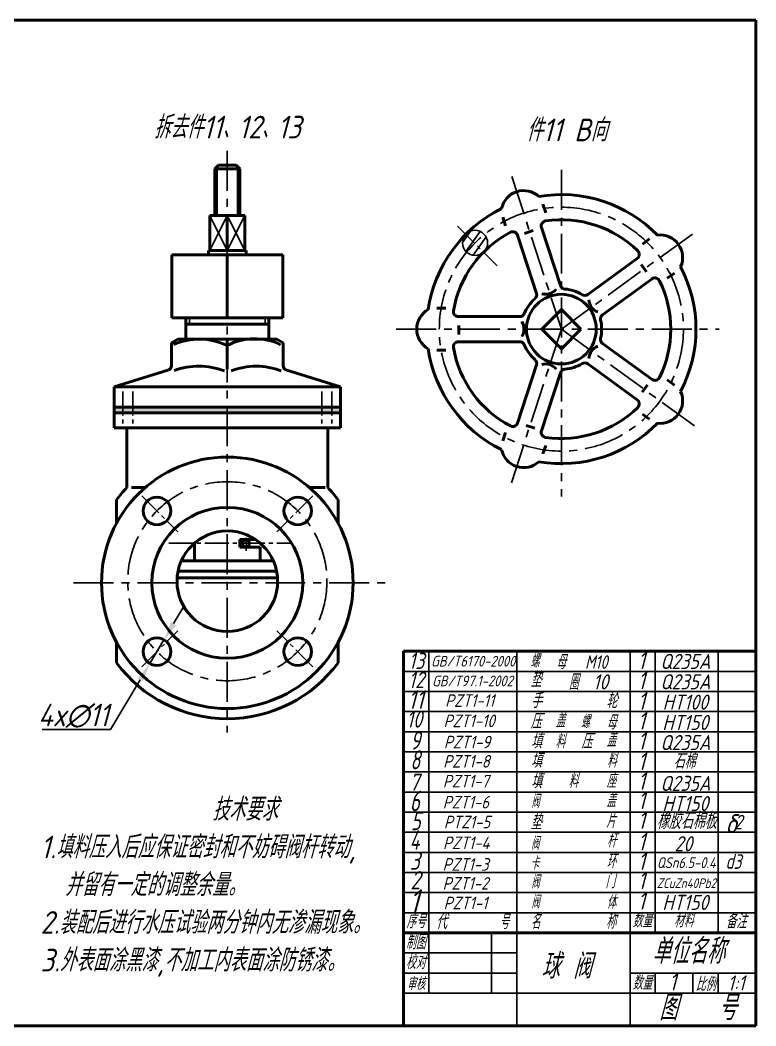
# Model space of a CAD drawing. Header units: millimetres. Extents: x 89 to 1326, y 3361 to 3817.
# Drawn here: x 358.9 to 651.3, y 3360.7 to 3760.7 of the extents above; entities that cross this region are included whole.
import ezdxf
from ezdxf.enums import TextEntityAlignment as Align

# ---------------------------------------------------------------- set-up
doc = ezdxf.new("R2010")
doc.units = ezdxf.units.MM
doc.header["$LTSCALE"] = 0.5
for name, pattern in [('CENTER', [50.8, 31.75, -6.35, 6.35, -6.35]), ('CENTER2', [28.575, 19.05, -3.175, 3.175, -3.175]), ('DASHDOT', [25.4, 12.7, -6.35, 0, -6.35])]:
    doc.linetypes.add(name, pattern=pattern)
doc.layers.get('Defpoints').update_dxf_attribs({"linetype": 'DASHDOT'})
doc.layers.add('图层1', color=7, linetype='Continuous', lineweight=50)
doc.layers.add('图层2', color=7, linetype='CENTER2')
doc.layers.add('图层3', color=7, linetype='CENTER')
doc.styles.get("Standard").update_dxf_attribs({"font": 'gbeitc.shx', "height": 9, "bigfont": 'gbcbig.shx'})
doc.dimstyles.new('ISO-25', dxfattribs={"dimtxt": 9, "dimasz": 7.5, "dimexe": 2.5, "dimexo": 0, "dimgap": 1, "dimtad": 1, "dimtoh": 1, "dimdec": 0, "dimdsep": 46, "dimtxsty": 'Standard', "dimcen": 0, "dimclrd": 256, "dimclre": 256, "dimclrt": 256, "dimadec": 0, "dimazin": 0, "dimtfac": 1, "dimtdec": 0, "dimtmove": 0, "dimatfit": 3, "dimfxl": 0, "dimlwd": -1, "dimlwe": -1, "dimarcsym": 0})

# ---------------------------------------------------------------- blocks, each defined once
blk = doc.blocks.new('*D7')
at = {"transparency": 16777216}
for p, q in [((419.93, 3520.72), (423.76, 3527.17)), ((416.09, 3514.28), (410.47, 3504.83)), ((394.82, 3478.54), (406.63, 3498.38)), ((367.7, 3478.54), (394.82, 3478.54))]:
    blk.add_line(p, q, dxfattribs=at)
for points in [[(418.85, 3521.36), (421, 3520.08), (416.09, 3514.28)], [(405.56, 3499.02), (407.71, 3497.74), (410.47, 3504.83)]]:
    blk.add_solid(points, dxfattribs=at)
at = {"layer": 'Defpoints', "color": 0, "transparency": 16777216}
for p in [(416.09, 3514.28), (410.47, 3504.83)]:
    blk.add_point(p, dxfattribs=at)
at = {"transparency": 16777216, "insert": (380.07, 3484.04), "char_height": 9, "attachment_point": 5}
blk.add_mtext('4x∅11', dxfattribs=at)

msp = doc.modelspace()

# ---------------------------------------------------------------- hatches: boundary and pattern name
h = msp.add_hatch()
h.set_pattern_fill('ANSI31', color=256, angle=10, style=0)
h.set_pattern_definition([(55, (0.8387, 9.2147), (-2.6008077, 1.8211052), [])])
h.paths.add_polyline_path([(536.03, 3675.49, 0.188035), (534.71, 3672.11, 0.21235), (536.36, 3668.39, -0.024709), (539.56, 3671.96)])
h.paths.add_polyline_path([(536.03, 3675.49), (539.56, 3671.96, -0.026872), (543.42, 3675.45, 0.441875)])
h.paths.add_polyline_path([(539.56, 3671.96), (543.09, 3668.42, 0.209835), (544.71, 3672.11, 0.185544), (543.42, 3675.45, 0.026872)])
h.paths.add_polyline_path([(539.56, 3671.96, 0.024709), (536.36, 3668.39, 0.387083), (543.09, 3668.42)])
at = {"layer": '图层1'}
for points in [[(441.26, 3604.54), (441.26, 3606.84), (396.26, 3606.84), (396.26, 3604.54), (408.76, 3604.54)], [(441.26, 3606.84), (441.26, 3604.54), (473.76, 3604.54), (486.26, 3604.54), (486.26, 3606.84)]]:
    msp.add_hatch(color=256, dxfattribs=at).paths.add_polyline_path(points)

# ---------------------------------------------------------------- linework, layer by layer
for p, q in [((437.26, 3702.54), (437.26, 3683.04)), ((445.26, 3702.54), (445.26, 3683.04)), ((434.26, 3683.04), (441.26, 3669.04)), ((434.26, 3669.04), (441.26, 3683.04)), ((441.26, 3683.04), (448.26, 3669.04)), ((441.26, 3669.04), (448.26, 3683.04)), ((426.26, 3639.84), (426.26, 3642.31)), ((456.26, 3639.84), (456.26, 3642.31)), ((521.31, 3397.71), (521.31, 3509.71)), ((556.31, 3397.71), (556.31, 3509.71)), ((601.31, 3397.71), (601.31, 3509.71)), ((611.31, 3397.71), (611.31, 3509.71)), ((636.31, 3397.71), (636.31, 3509.71)), ((511.31, 3501.71), (651.31, 3501.71)), ((511.31, 3493.71), (651.31, 3493.71)), ((511.31, 3485.71), (651.31, 3485.71)), ((511.31, 3477.71), (651.31, 3477.71)), ((511.31, 3469.71), (651.31, 3469.71)), ((511.31, 3461.71), (651.31, 3461.71)), ((511.31, 3453.71), (651.31, 3453.71)), ((511.31, 3445.71), (651.31, 3445.71)), ((511.31, 3437.71), (651.31, 3437.71)), ((511.31, 3429.71), (651.31, 3429.71)), ((511.31, 3421.71), (651.31, 3421.71)), ((511.31, 3413.71), (651.31, 3413.71)), ((511.31, 3405.71), (651.31, 3405.71)), ((521.31, 3373.71), (521.31, 3397.71)), ((546.31, 3373.71), (546.31, 3397.71)), ((556.31, 3360.71), (556.31, 3397.71)), ((601.31, 3360.71), (601.31, 3397.71)), ((511.31, 3389.71), (556.31, 3389.71)), ((511.31, 3381.71), (556.31, 3381.71)), ((601.31, 3381.71), (651.31, 3381.71)), ((611.31, 3373.71), (611.31, 3381.71)), ((626.31, 3373.71), (626.31, 3381.71)), ((636.31, 3373.71), (636.31, 3381.71)), ((511.31, 3373.71), (651.31, 3373.71))]:
    msp.add_line(p, q)
msp.add_circle((539.71, 3672.11), 5)
for p, q in [((651.31, 3760.71), (89.31, 3760.71)), ((651.31, 3360.71), (651.31, 3760.71)), ((436.26, 3701.54), (437.76, 3703.04)), ((436.26, 3701.54), (441.26, 3701.54)), ((436.26, 3701.54), (436.26, 3683.04)), ((437.76, 3703.04), (441.26, 3703.04)), ((444.76, 3703.04), (441.26, 3703.04)), ((446.26, 3701.54), (441.26, 3701.54)), ((446.26, 3701.54), (444.76, 3703.04)), ((446.26, 3701.54), (444.76, 3703.04)), ((446.26, 3701.54), (446.26, 3683.04)), ((566.69, 3687.46), (567.79, 3684.07)), ((434.26, 3683.04), (441.26, 3683.04)), ((434.26, 3683.04), (434.26, 3669.04)), ((448.26, 3683.04), (441.26, 3683.04)), ((441.26, 3683.04), (441.26, 3669.04)), ((441.26, 3683.04), (441.26, 3669.04)), ((448.26, 3683.04), (448.26, 3669.04)), ((550.74, 3682.28), (551.84, 3678.89)), ((562.8, 3676.98), (559.4, 3675.87)), ((566.12, 3678.26), (573.63, 3655.13)), ((564.12, 3652.04), (556.61, 3675.17)), ((609.1, 3673.67), (606.22, 3671.58)), ((433.76, 3669.04), (441.26, 3669.04)), ((433.76, 3669.04), (433.76, 3667.31)), ((448.76, 3669.04), (441.26, 3669.04)), ((448.76, 3669.04), (448.76, 3667.31)), ((419.26, 3667.31), (463.26, 3667.31)), ((419.26, 3667.31), (419.26, 3642.31)), ((441.26, 3667.31), (441.26, 3642.31)), ((463.26, 3667.31), (463.26, 3642.31)), ((584.48, 3651.6), (604.16, 3665.9)), ((607.79, 3660.57), (605.69, 3663.46)), ((618.96, 3660.11), (616.08, 3658.02)), ((610.04, 3657.81), (590.36, 3643.51)), ((524.53, 3646.19), (528.09, 3646.19)), ((566.2, 3637.81), (574, 3645.61)), ((574, 3645.61), (581.81, 3637.81)), ((419.26, 3642.31), (463.26, 3642.31)), ((424.76, 3633.84), (424.76, 3642.31)), ((457.76, 3633.84), (457.76, 3642.31)), ((533.1, 3642.81), (557.42, 3642.81)), ((424.76, 3639.84), (457.76, 3639.84)), ((533.29, 3639.26), (533.29, 3635.68)), ((566.2, 3637.81), (574, 3630.01)), ((581.81, 3637.81), (574, 3630.01)), ((421.62, 3633.84), (419.1, 3632.38)), ((419.1, 3632.38), (419.1, 3623.34)), ((421.62, 3633.84), (460.91, 3633.84)), ((441.26, 3633.84), (441.26, 3621.84)), ((460.91, 3633.84), (463.43, 3632.38)), ((463.43, 3632.38), (463.43, 3623.34)), ((557.42, 3632.81), (533.1, 3632.81)), ((590.36, 3632.11), (610.04, 3617.81)), ((524.53, 3629.43), (528.09, 3629.43)), ((604.16, 3609.72), (584.48, 3624.02)), ((396.26, 3614.84), (417.68, 3621.43)), ((486.26, 3614.84), (464.85, 3621.43)), ((556.61, 3600.45), (564.12, 3623.58)), ((573.63, 3620.49), (566.12, 3597.36)), ((618.96, 3615.51), (616.08, 3617.6)), ((396.26, 3606.84), (396.26, 3614.84)), ((396.26, 3614.84), (486.26, 3614.84)), ((486.26, 3606.84), (486.26, 3614.84)), ((606.09, 3612.71), (608.19, 3615.6)), ((396.26, 3606.84), (486.26, 3606.84)), ((396.26, 3606.84), (396.26, 3604.54)), ((396.26, 3598.54), (396.26, 3604.54)), ((396.26, 3604.54), (408.76, 3604.54)), ((408.76, 3604.54), (473.76, 3604.54)), ((473.76, 3604.54), (486.26, 3604.54)), ((486.26, 3606.84), (486.26, 3604.54)), ((486.26, 3598.54), (486.26, 3604.54)), ((609.1, 3601.95), (606.22, 3604.04)), ((396.26, 3598.54), (401.26, 3598.54)), ((401.26, 3598.54), (401.26, 3574.8)), ((401.26, 3598.54), (481.26, 3598.54)), ((481.26, 3598.54), (486.26, 3598.54)), ((481.26, 3598.54), (481.26, 3574.8)), ((550.74, 3593.35), (551.84, 3596.73)), ((560.04, 3599.54), (563.45, 3598.44)), ((566.69, 3588.16), (567.79, 3591.55)), ((403.14, 3574.79), (408.6, 3574.79)), ((473.93, 3574.79), (480.08, 3574.79)), ((397.26, 3569.97), (397.26, 3560.68)), ((485.26, 3569.97), (485.26, 3560.68)), ((428.26, 3545.64), (428.26, 3552.74)), ((452.42, 3554.14), (446.26, 3554.14)), ((446.26, 3551.14), (446.26, 3554.14)), ((448.66, 3554.03), (448.21, 3554.03)), ((454.26, 3551.14), (446.26, 3551.14)), ((448.66, 3551.24), (448.21, 3551.24)), ((448.66, 3548.54), (448.66, 3548.54)), ((454.26, 3545.64), (454.26, 3551.14)), ((422.98, 3545.64), (459.55, 3545.64)), ((421.67, 3541.54), (460.86, 3541.54)), ((421.31, 3538.93), (461.22, 3538.93)), ((397.26, 3505.1), (397.26, 3513.18)), ((485.26, 3505.1), (485.26, 3513.18)), ((511.31, 3509.71), (651.31, 3509.71)), ((511.31, 3509.71), (511.31, 3397.71)), ((511.31, 3360.71), (511.31, 3397.71)), ((511.31, 3397.71), (651.31, 3397.71)), ((89.31, 3360.71), (651.31, 3360.71))]:
    msp.add_line(p, q, dxfattribs=at)
for centre, radius in [((574, 3637.81), 13.86), ((441.26, 3536.93), 50), ((413.28, 3565.52), 5.5), ((469.25, 3565.52), 5.5), ((441.26, 3536.93), 30), ((441.26, 3537.54), 20), ((413.28, 3509.55), 5.5), ((469.25, 3509.55), 5.5)]:
    msp.add_circle(centre, radius, dxfattribs=at)
for centre, radius, start, end in [((559.02, 3683.94), 8.96, 47.6271, 168.3729), ((574, 3637.81), 53.5, 44.3719, 99.6281), ((574, 3637.81), 53.5, 116.3719, 171.6281), ((568.02, 3678.88), 2, 98.2892, 198), ((574, 3637.81), 43.5, 45.7108, 98.2892), ((574, 3637.81), 43.5, 117.7108, 170.2892), ((554.71, 3674.55), 2, 18, 117.7108), ((613.24, 3666.32), 8.96, 335.6271, 96.3729), ((602.98, 3667.52), 2, 306, 45.7108), ((574, 3637.81), 53.5, 332.3719, 27.6281), ((611.21, 3656.19), 2, 26.2892, 126), ((574, 3637.81), 43.5, 333.7108, 26.2892), ((562.22, 3651.42), 2, 310.8854, 18), ((567.68, 3657.27), 5.6, 255.8005, 320.1995), ((575.54, 3655.75), 2, 198, 265.1146), ((574, 3637.81), 16, 58.8854, 85.1146), ((574, 3637.81), 16, 130.8854, 157.1146), ((583.3, 3653.22), 2, 238.8854, 306), ((590.55, 3649.83), 5.6, 183.8005, 248.1995), ((525.5, 3637.81), 8.96, 119.6271, 240.3729), ((533.1, 3644.81), 2, 170.2892, 270), ((557.42, 3644.81), 2, 270, 337.1146), ((553.55, 3637.81), 5.6, 327.8005, 32.1995), ((591.53, 3641.89), 2, 126, 193.1146), ((574, 3637.81), 16, 346.8854, 13.1146), ((430.08, 3608.82), 25.03, 63.7744, 114.2203), ((452.14, 3610.41), 23.59, 64.1285, 117.7774), ((533.1, 3630.81), 2, 90, 189.7108), ((557.42, 3630.81), 2, 22.8854, 90), ((591.53, 3633.73), 2, 166.8854, 234), ((574, 3637.81), 53.5, 188.3719, 243.6281), ((574, 3637.81), 43.5, 189.7108, 242.2892), ((574, 3637.81), 16, 202.8854, 229.1146), ((590.55, 3625.79), 5.6, 111.8005, 176.1995), ((562.22, 3624.2), 2, 342, 49.1146), ((574, 3637.81), 16, 274.8854, 301.1146), ((583.3, 3622.4), 2, 54, 121.1146), ((417.1, 3623.34), 2, 287.1027, 0), ((429.91, 3594.17), 28.91, 69.4156, 109.8653), ((452.71, 3595.79), 27.29, 68.5018, 111.4257), ((465.43, 3623.34), 2, 180, 252.8973), ((567.68, 3618.36), 5.6, 39.8005, 104.1995), ((575.54, 3619.88), 2, 94.8854, 162), ((611.21, 3619.43), 2, 234, 333.7108), ((613.24, 3609.3), 8.96, 263.6271, 24.3729), ((602.98, 3608.1), 2, 314.2892, 54), ((574, 3637.81), 43.5, 261.7108, 314.2892), ((554.71, 3601.07), 2, 242.2892, 342), ((574, 3637.81), 53.5, 260.3719, 315.6281), ((568.02, 3596.74), 2, 162, 261.7108), ((559.02, 3591.68), 8.96, 191.6271, 312.3729), ((441.26, 3537.54), 54.66, 137.0328, 143.6024), ((441.26, 3537.54), 54.66, 36.3976, 42.9672), ((448.76, 3552.64), 1.5, 90, 270), ((448.66, 3552.64), 1.39, 270, 90), ((441.26, 3537.54), 54.66, 216.3976, 323.6024)]:
    msp.add_arc(centre, radius, start, end, dxfattribs=at)
at = {"layer": '图层2'}
for p, q in [((532.76, 3678.76), (548.48, 3663.04)), ((399.76, 3613.01), (399.76, 3598.54)), ((403.76, 3613.03), (403.76, 3598.54)), ((478.76, 3613.01), (478.76, 3598.54)), ((482.76, 3613.01), (482.76, 3598.54)), ((407.29, 3571.51), (421.56, 3557.24)), ((475.24, 3571.51), (460.97, 3557.24)), ((418.04, 3552.64), (466.23, 3552.64)), ((448.76, 3554.85), (448.76, 3549.63)), ((407.29, 3503.57), (421.56, 3517.83)), ((475.24, 3503.57), (460.97, 3517.83))]:
    msp.add_line(p, q, dxfattribs=at)
at = {"layer": '图层3'}
for p, q in [((441.26, 3708.7), (441.26, 3477.41)), ((574, 3701.16), (574, 3571.27)), ((554.26, 3698.58), (574, 3637.81)), ((626.06, 3675.63), (574, 3637.81)), ((508.32, 3637.81), (636.69, 3637.81)), ((554.14, 3576.67), (574, 3637.81)), ((626.94, 3599.35), (574, 3637.81)), ((380.18, 3536.93), (505.72, 3536.93))]:
    msp.add_line(p, q, dxfattribs=at)
for centre, radius in [((574, 3637.81), 48.5), ((441.26, 3537.54), 39.58)]:
    msp.add_circle(centre, radius, dxfattribs=at)

# ---------------------------------------------------------------- texts
for s, height, p in [('拆去件11、12、13', 9, (412.09, 3713.67)), ('件11 B向', 9, (560.06, 3712.54)), ('GB/T6170-2000', 4.25, (522.24, 3503.63)), ('GB/T97.1-2002', 4.25, (522.63, 3495.77)), ('垫', 6, (561.7, 3495.43)), ('10', 6, (586.57, 3494.52)), ('手', 6, (561.93, 3487.08)), ('轮', 6, (591.81, 3486.95)), ('压', 6, (561.72, 3478.84)), ('填', 6, (561.93, 3471.02)), ('压', 6, (581.87, 3470.96)), ('填', 6, (561.93, 3463.39)), ('填', 6, (561.93, 3455.19)), ('垫', 6, (561.7, 3438.73)), ('代', 6, (524.14, 3399.22)), ('单位名称', 10, (610.04, 3385.41)), ('比例', 5.522, (627.32, 3374.6)), ('图   号', 10, (612.84, 3362.98))]:
    msp.add_text(s, height=height).set_placement(p)
for s, height, p, p2 in [('13', 6.477, (513.32, 3502.63), (519.53, 3502.63)), ('螺', 5.25, (561.75, 3503.28), (565.22, 3503.28)), ('母', 5.69, (571.96, 3502.63), (575.79, 3502.63)), ('M10', 5.38, (583.42, 3502.7), (592.39, 3502.7)), ('1', 6.98, (604.37, 3502.59), (607.28, 3502.59)), ('12', 6.477, (513.23, 3495.06), (519.44, 3495.06)), ('圈', 6.27, (577, 3494.32), (580.74, 3494.32)), ('1', 6.98, (604.37, 3494.59), (607.28, 3494.59)), ('11', 7.448, (513.01, 3486.78), (519.22, 3486.78)), ('1', 6.98, (604.37, 3486.39), (607.28, 3486.39)), ('10', 6.771, (512.44, 3479.32), (518.65, 3479.32)), ('盖', 5.55, (571.68, 3479.38), (575.41, 3479.38)), ('螺', 5.25, (581.81, 3479.14), (585.29, 3479.14)), ('母', 5.69, (591.99, 3478.61), (595.82, 3478.61)), ('1', 6.98, (604.37, 3478.56), (607.28, 3478.56)), ('料', 5.55, (571.73, 3471.11), (575.46, 3471.11)), ('盖', 5.55, (591.97, 3471.77), (595.7, 3471.77)), ('1', 6.98, (604.37, 3470.66), (607.28, 3470.66)), ('料', 5.55, (592.18, 3463.45), (595.91, 3463.45)), ('1', 6.98, (604.37, 3462.46), (607.28, 3462.46)), ('料', 5.55, (576.83, 3455.26), (580.56, 3455.26)), ('座', 5.64, (591.93, 3455.42), (595.66, 3455.42)), ('1', 6.98, (604.37, 3454.63), (607.28, 3454.63)), ('阀', 5.32, (562.14, 3447.45), (565.31, 3447.45)), ('盖', 5.55, (591.84, 3447.67), (595.57, 3447.67)), ('1', 6.98, (604.37, 3446.95), (607.28, 3446.95)), ('片', 5.94, (591.83, 3439.47), (595.56, 3439.47)), ('1', 6.98, (604.37, 3439.05), (607.28, 3439.05)), ('橡胶石棉板', 6.562, (611.9, 3439.01), (635.64, 3439.01)), ('阀', 5.32, (562.01, 3430.72), (565.18, 3430.72)), ('杆', 5.46, (592.16, 3431.72), (595.89, 3431.72)), ('1', 6.98, (604.37, 3430.49), (607.28, 3430.49)), ('卡', 5.16, (561.61, 3422.79), (565.08, 3422.79)), ('环', 5.74, (591.96, 3423.31), (595.69, 3423.31)), ('1', 6.98, (604.37, 3422.73), (607.28, 3422.73)), ('d', 5.88, (639.25, 3423.25), (642.55, 3423.25)), ('QSn6.5-0.4', 4.332, (611.97, 3423.44), (635.34, 3423.44)), ('阀', 5.32, (562.14, 3415.38), (565.31, 3415.38)), ('门', 6.15, (591.54, 3415.45), (595.28, 3415.45)), ('1', 6.98, (604.37, 3415.12), (607.28, 3415.12)), ('ZCuZn40Pb2', 3.841, (611.93, 3415.54), (635.45, 3415.54)), ('阀', 5.32, (562.14, 3407.39), (565.31, 3407.39)), ('体', 5.29, (592.02, 3407.29), (595.75, 3407.29)), ('1', 6.98, (604.37, 3407), (607.28, 3407)), ('序号', 5.593, (512.38, 3399.56), (520.03, 3399.56)), ('号', 5.9, (549.37, 3399.17), (553.15, 3399.17)), ('名', 6.13, (561.88, 3399.2), (565.6, 3399.2)), ('称', 5.98, (591.73, 3399.32), (595.69, 3399.32)), ('数量', 5.522, (602.29, 3399.91), (609.96, 3399.91)), ('材料', 5.479, (618.77, 3399.91), (626.45, 3399.91)), ('备注', 5.776, (639.39, 3399.44), (647.48, 3399.44)), ('制图', 5.861, (512.22, 3391.12), (519.98, 3391.12)), ('校对', 5.538, (512.22, 3383.3), (519.98, 3383.3)), ('审核', 5.094, (512.65, 3374.98), (519.79, 3374.98)), ('数量', 5.522, (602.29, 3375.12), (609.96, 3375.12)), ('1', 6.98, (616.74, 3374.79), (619.65, 3374.79))]:
    msp.add_text(s, height=height).set_placement(p, p2, align=Align.ALIGNED)
for s, height, p in [('Q235A', 6, (623.27, 3505.65)), ('Q235A', 6, (623.27, 3497.56)), ('PZT1-11', 5, (537.59, 3490.09)), ('HT100', 6, (623.27, 3489.47)), ('PZT1-10', 5, (537.36, 3482.02)), ('HT150', 6, (623.27, 3481.39)), ('PZT1-9', 5, (536.52, 3473.59)), ('Q235A', 6, (623.27, 3473.4)), ('PZT1-8', 5, (536.29, 3465.93)), ('PZT1-7', 5, (536.06, 3458.04)), ('Q235A', 6, (623.27, 3457.16)), ('PZT1-6', 5, (536.06, 3449.68)), ('HT150', 6, (623.27, 3449.14)), ('PTZ1-5', 5, (536.52, 3441.79)), ('δ', 7.5, (641.5, 3441.19)), ('PZT1-4', 5, (536.21, 3433.51)), ('20', 6, (622.5, 3433.15)), ('PZT1-3', 5, (535.95, 3424.93)), ('PZT1-2', 5, (535.9, 3417.41)), ('PZT1-1', 5, (535.92, 3409.6)), ('HT150', 6, (623.27, 3409.83))]:
    msp.add_text(s, height=height).set_placement(p, align=Align.MIDDLE)
for s, height, p, p2 in [('9', 7.26, (513.96, 3470.61), (517.89, 3470.59)), ('8', 7.55, (513.98, 3462.75), (517.91, 3462.74)), ('7', 6.74, (513.53, 3454.29), (517.46, 3454.27)), ('6', 8.21, (513.8, 3446.1), (517.73, 3446.08)), ('5', 7.26, (514.15, 3438.55), (518.08, 3438.53)), ('2', 5.81, (642.78, 3438.87), (645.93, 3438.85)), ('4', 7.86, (513.7, 3430.73), (517.63, 3430.71)), ('3', 7.26, (513.78, 3422.77), (517.71, 3422.76)), ('3', 5.81, (642.4, 3423.15), (645.55, 3423.13)), ('2', 7.26, (513.97, 3415.01), (517.9, 3415)), ('1', 9.44, (513.41, 3405.65), (517.34, 3405.63))]:
    msp.add_text(s, height=height, rotation=359.7276).set_placement(p, p2, align=Align.ALIGNED)
msp.add_text('石棉', height=6).set_placement((622.9, 3463.06), align=Align.CENTER)
at = {"attachment_point": 1}
for s, insert, char_height, width in [('              技术要求\\P1.填料压入后应保证密封和不妨碍阀杆转动,\\P  并留有一定的调整余量。\\P2.装配后进行水压试验两分钟内无渗漏现象。\\P3.外表面涂黑漆,不加工内表面涂防锈漆。', (367, 3451.36), 9, 131.6967), ('球 阀', (565.98, 3389.5), 10, 33.4955)]:
    msp.add_mtext(s, dxfattribs=dict(at, insert=insert, char_height=char_height, width=width))
at = {"layer": '图层2'}
msp.add_text('1:1', height=6.017, dxfattribs=at).set_placement((640.06, 3374.76), (646.83, 3374.76), align=Align.ALIGNED)

# ---------------------------------------------------------------- dimensions: what is measured, and where the dimension line sits
dim = msp.add_diameter_dim_2p(p1=(416.09, 3514.28), p2=(410.47, 3504.83), text='4x<>', dimstyle='ISO-25')
dim.commit()
dim.dimension.update_dxf_attribs({"geometry": '*D7', "text_midpoint": (380.07, 3478.54), "dimtype": 163})

doc.saveas('drawing.dxf')
